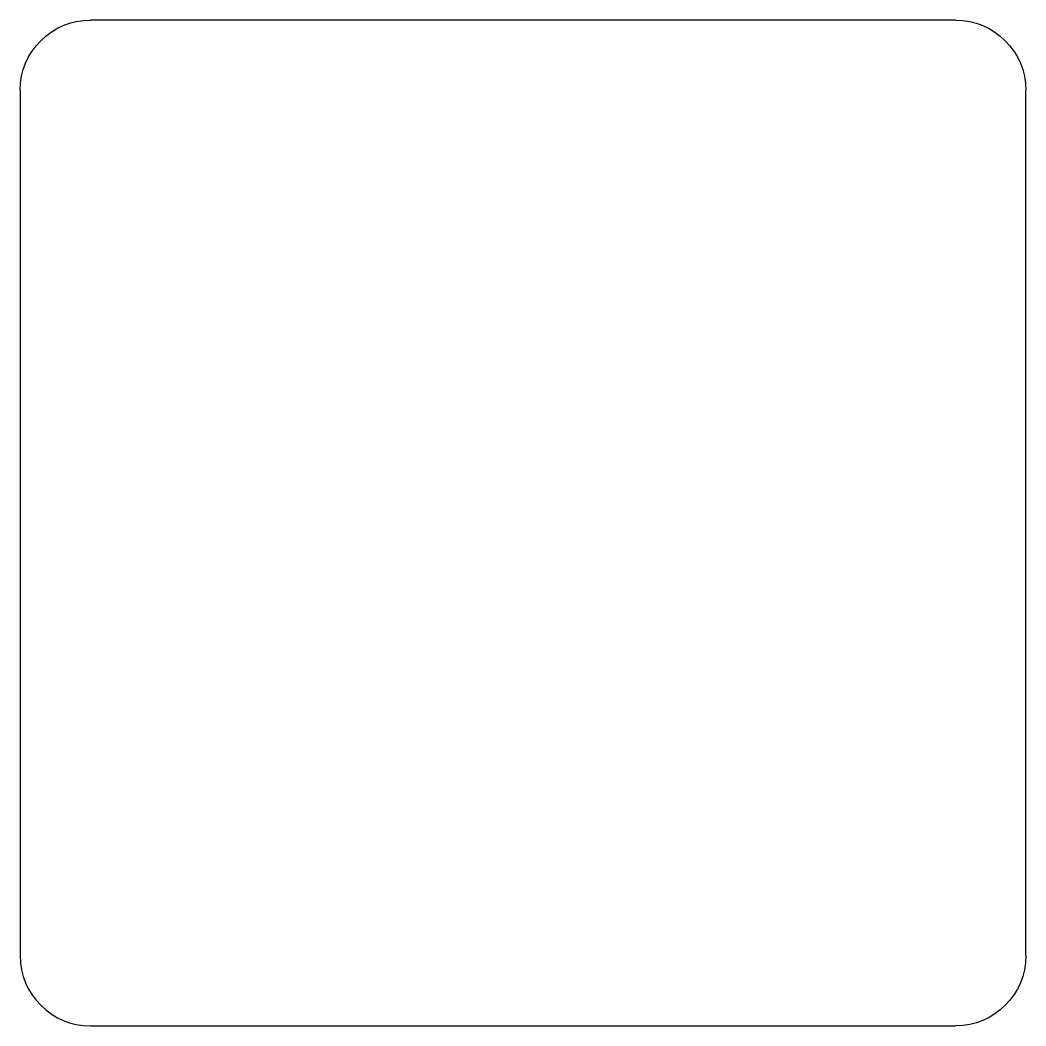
# Model space of a CAD drawing. Extents: x 0 to 100, y 0 to 100.
import ezdxf

# ---------------------------------------------------------------- set-up
doc = ezdxf.new("R2010")
doc.units = 0
doc.layers.get('0').update_dxf_attribs({"color": 13, "linetype": 'CONTINUOUS'})

msp = doc.modelspace()

# ---------------------------------------------------------------- linework, layer by layer
for p, q in [((93, 100), (7, 100)), ((0, 93), (0, 7)), ((100, 7), (100, 93)), ((7, 0), (93, 0))]:
    msp.add_line(p, q)
at = {"extrusion": (0, 0, -1)}
for centre, start, end in [((-7, 93), 0, 90), ((-93, 93), 90, 180), ((-93, 7), 180, 270)]:
    msp.add_arc(centre, 7, start, end, dxfattribs=at)
msp.add_arc((7, 7), 7, 180, 270)

doc.saveas('drawing.dxf')
